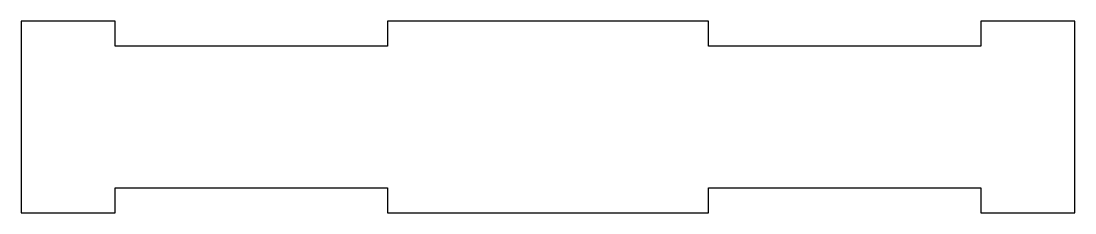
# Model space of a CAD drawing. Header units: millimetres. Extents: x 3.2 to 101.8, y -4.4 to 13.6.
import ezdxf

# ---------------------------------------------------------------- set-up
doc = ezdxf.new("R2010")
doc.units = ezdxf.units.MM

msp = doc.modelspace()

# ---------------------------------------------------------------- linework, layer by layer
msp.add_lwpolyline([(3.206, 13.612), (3.206, -4.362), (12, -4.362), (12, -2), (37.5, -2), (37.5, -4.362), (67.5, -4.362), (67.5, -2), (93, -2), (93, -4.362), (101.794, -4.362), (101.794, 13.612), (93, 13.612), (93, 11.25), (67.5, 11.25), (67.5, 13.612), (37.5, 13.612), (37.5, 11.25), (12, 11.25), (12, 13.612)], close=True)

doc.saveas('drawing.dxf')
